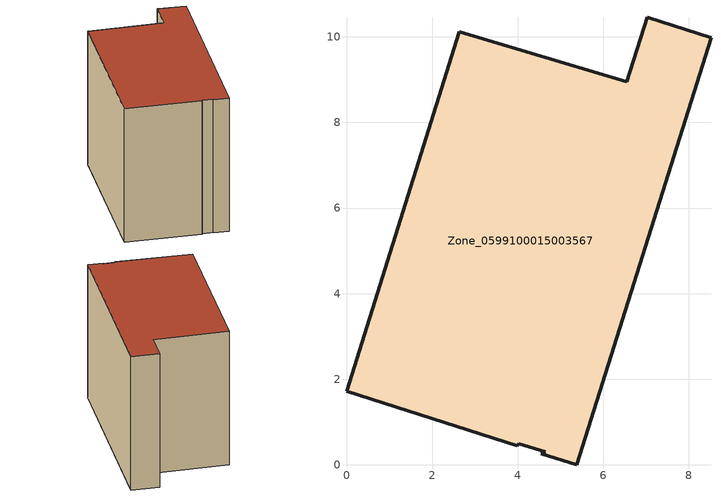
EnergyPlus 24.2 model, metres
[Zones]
Zone_0599100015003567
 floor ground (C_G): 5.38,0 4.54,0.27 4.64,0.31 4.02,0.49 3.99,0.44 0,1.72 2.63,10.11 6.55,8.95 7.03,10.46 8.52,9.98 z0.89
 wall outside (C_F): 5.38,0 8.52,9.98 7.03,10.46 6.55,8.95 2.63,10.11 0,1.72 3.99,0.44 4.02,0.49 4.64,0.31 4.54,0.27 5.38,0 z0.89:8.81
 roof outside (C_R): 4.54,0.27 5.38,0 8.52,9.98 7.03,10.46 6.55,8.95 2.63,10.11 0,1.72 3.99,0.44 4.02,0.49 4.64,0.31 z8.81
[BUILDING]
Pand.0599100015003567: North Axis=0; Terrain=City; Loads Convergence Tolerance Value=0.04; Temperature Convergence Tolerance Value=0.4; Solar Distribution=FullExterior; Maximum Number of Warmup Days=25; Minimum Number of Warmup Days=1
[Site:Location]
Rotterdam.The.Hague.AP_ZH_NLD Design_Conditions: Latitude=51.96; Longitude=4.45; Time Zone=1; Elevation=-4.5
[SITE:GROUNDTEMPERATURE:BUILDINGSURFACE]
18, 18, 18, 18, 18, 18, 18, 18, 18, 18, 18, 18
[MATERIAL] Thermal Absorptance=0.9; Solar Absorptance=0.7; Visible Absorptance=0.7
Name | Roughness | Thickness | Conductivity | Density | Specific Heat
G.TI.1965-1974 | MediumSmooth | 0.15 | 0.882353 | 540 | 1210
F.TI.1965-1974 | Rough | 0.3 | 0.697674 | 1920 | 840
R.TI.1965-1974 | MediumRough | 0.2 | 0.232558 | 1500 | 1000
[CONSTRUCTION]
C_G: G.TI.1965-1974
C_F: F.TI.1965-1974
C_R: R.TI.1965-1974
[ZONE]
Zone_0599100015003567: Type=1; Multiplier=1; Ceiling Height=Autocalculate; Volume=Autocalculate; Floor Area=autocalculate; Part of Total Floor Area=Yes
[ZONEINFILTRATION:DESIGNFLOWRATE]
Infil_Zone_0599100015003567: Zone or ZoneList or Space or SpaceList=Zone_0599100015003567; Schedule=AlwaysOn; Design Flow Rate Calculation Method=Flow/Area; Flow Rate per Floor Area=0.003; Constant Term Coefficient=1; Temperature Term Coefficient=0; Velocity Term Coefficient=0; Velocity Squared Term Coefficient=0
[HVACTEMPLATE:ZONE:IDEALLOADSAIRSYSTEM]
Zone_0599100015003567: Maximum Heating Supply Air Temperature=50; Minimum Cooling Supply Air Temperature=13; Maximum Heating Supply Air Humidity Ratio=0.0156; Minimum Cooling Supply Air Humidity Ratio=0.0077; Heating Limit=NoLimit; Cooling Limit=NoLimit; Dehumidification Control Type=ConstantSensibleHeatRatio; Cooling Sensible Heat Ratio=0.7; Dehumidification Setpoint=60; Humidification Control Type=None; Humidification Setpoint=30; Outdoor Air Method=None; Outdoor Air Flow Rate per Person=0.00944; Outdoor Air Flow Rate per Zone Floor Area=0; Outdoor Air Flow Rate per Zone=0; Demand Controlled Ventilation Type=None; Outdoor Air Economizer Type=NoEconomizer; Heat Recovery Type=None; Sensible Heat Recovery Effectiveness=0.7; Latent Heat Recovery Effectiveness=0.65
[ZONECONTROL:THERMOSTAT]
ThermostatControl_Zone_0599100015003567: Zone or ZoneList=Zone_0599100015003567; Control Type Schedule=DualSetpointControlType; Control 1=Thermostat_Zone_0599100015003567; Temperature Difference Between Cutout And Setpoint=0
[THERMOSTATSETPOINT:DUALSETPOINT]
Thermostat_Zone_0599100015003567: Heating Setpoint Temperature Schedule=HeatingSetpoint_Zone_0599100015003567; Cooling Setpoint Temperature Schedule=CoolingSetpoint_Zone_0599100015003567
[SCHEDULE:COMPACT]
HeatingSetpoint_Zone_0599100015003567: Through: 12/31, For: AllDays, Until: 24:00, 21
CoolingSetpoint_Zone_0599100015003567: Through: 12/31, For: AllDays, Until: 24:00, 24
DualSetpointControlType: Through: 12/31, For: AllDays, Until: 24:00, 4
AlwaysOn: Through: 12/31, For: AllDays, Until: 24:00, 1
